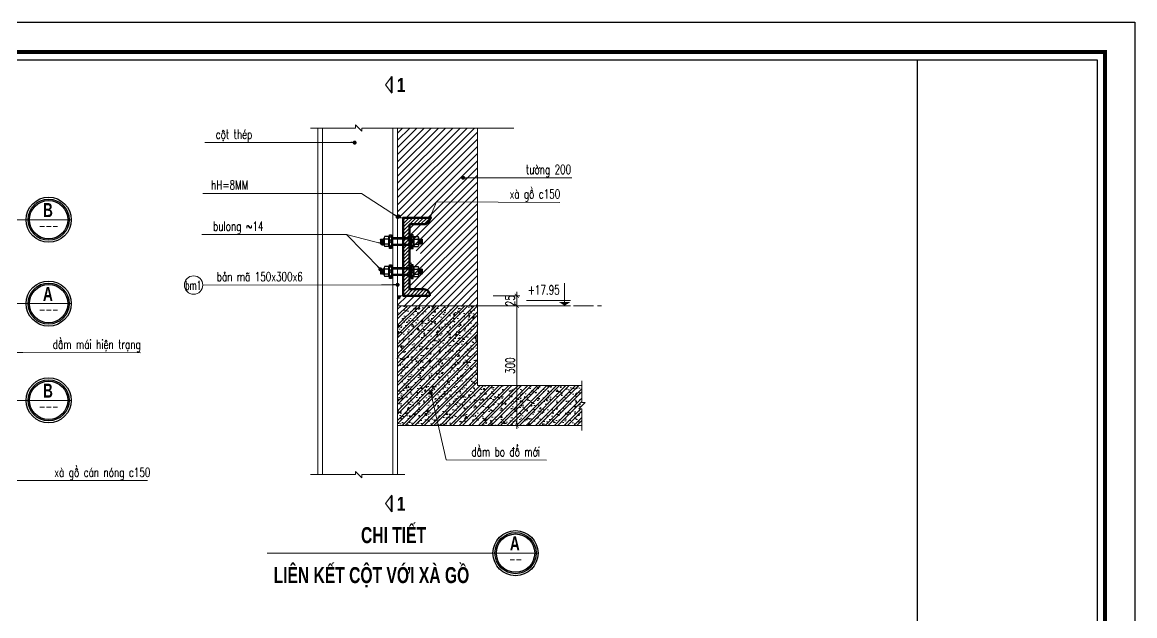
# Model space of a CAD drawing. Header units: millimetres. Extents: x 61738 to 439738, y 60858 to 151243.
# Drawn here: x 243892 to 271738, y 136393 to 151243 of the extents above; entities that cross this region are included whole.
import ezdxf
from ezdxf.enums import TextEntityAlignment as Align

# ---------------------------------------------------------------- set-up
doc = ezdxf.new("R2010")
doc.units = ezdxf.units.MM
doc.linetypes.add('CENTER', pattern=[2, 1.25, -0.25, 0.25, -0.25])
for name, color, linetype, lineweight in [('10-TEXT', 4, 'Continuous', 15), ('2-THEP2', 6, 'Continuous', 50), ('3-THAY', 7, 'Continuous', 18), ('6-TRUC', 8, 'CENTER', 9), ('7-HATCH', 8, 'Continuous', 13), ('8-DIM', 8, 'Continuous', 15), ('9-SO HIEU', 8, 'Continuous', 15)]:
    doc.layers.add(name, color=color, linetype=linetype, lineweight=lineweight)
for name, color, linetype in [('DIM', 3, 'Continuous'), ('Khungbo', 32, 'Continuous'), ('KICHTHUOC', 8, 'Continuous'), ('MANH', 8, 'Continuous'), ('thay 1', 32, 'Continuous')]:
    doc.layers.add(name, color=color, linetype=linetype)
doc.styles.add('A3 - Text 2.3', font='Vnsimli.shx', dxfattribs={"width": 0.7, "height": 230})
doc.styles.add('A3-Text 2.3', font='vnsimli.shx', dxfattribs={"width": 0.7, "height": 230, "bigfont": 'vn.shx'})
doc.styles.add('A3-Text 3.5', font='VnArialH-Bold.TTF', dxfattribs={"width": 0.8, "height": 350})
doc.styles.add('S1', font='vnsimli.shx', dxfattribs={"width": 0.75})
doc.styles.add('T3', font='VnArialH-Bold.TTF', dxfattribs={"width": 0.9})
doc.dimstyles.new('A3-1-100x10', dxfattribs={"dimtxt": 230, "dimasz": 100, "dimexe": 80, "dimexo": 0, "dimgap": 50, "dimtad": 1, "dimdec": 0, "dimlfac": 0.1, "dimdsep": 49, "dimtxsty": 'A3-Text 2.3', "dimblk": 'ARCHTICK', "dimcen": 10, "dimdle": 80, "dimclrd": 8, "dimclre": 8, "dimclrt": 2, "dimadec": 0, "dimazin": 2, "dimtfac": 1, "dimtdec": 0, "dimtix": 1, "dimtmove": 1, "dimatfit": 3, "dimldrblk": 'DOT', "dimfxl": 1, "dimtolj": 1, "dimtzin": 0, "dimlwd": -1, "dimlwe": -1, "dimarcsym": 0})
doc.dimstyles.new('A3-1-100x3', dxfattribs={"dimtxt": 230, "dimasz": 120, "dimexe": 100, "dimexo": 0, "dimgap": 50, "dimtad": 1, "dimdec": 0, "dimlfac": 0.333333, "dimdsep": 49, "dimtxsty": 'A3-Text 2.3', "dimblk": 'ARCHTICK', "dimcen": 10, "dimdle": 100, "dimclrd": 8, "dimclre": 8, "dimclrt": 2, "dimadec": 0, "dimazin": 2, "dimtfac": 1, "dimtdec": 0, "dimtix": 1, "dimtmove": 1, "dimatfit": 3, "dimldrblk": 'DOT', "dimfxl": 1, "dimtolj": 1, "dimtzin": 0, "dimlwd": -1, "dimlwe": -1, "dimarcsym": 0})
doc.dimstyles.new('A3-1-100x4', dxfattribs={"dimtxt": 200, "dimasz": 120, "dimexe": 100, "dimexo": 0, "dimgap": 50, "dimtad": 1, "dimdec": 0, "dimlfac": 0.25, "dimdsep": 49, "dimtxsty": 'A3-Text 2.3', "dimblk": 'ARCHTICK', "dimcen": 10, "dimdle": 100, "dimclrd": 8, "dimclre": 8, "dimclrt": 2, "dimadec": 0, "dimazin": 2, "dimtfac": 1, "dimtdec": 0, "dimtix": 1, "dimtmove": 1, "dimatfit": 3, "dimldrblk": 'DOT', "dimfxl": 1, "dimtolj": 1, "dimtzin": 0, "dimlwd": -1, "dimlwe": -1, "dimarcsym": 0})

# ---------------------------------------------------------------- blocks, each defined once
blk = doc.blocks.new('CDS12')
at = {"layer": 'Defpoints'}
blk.add_lwpolyline([(91835, 363353), (49835, 363353), (49835, 393053), (91835, 393053)], close=True, dxfattribs=at)
at = {"layer": 'Khungbo', "color": 1, "const_width": 100}
blk.add_lwpolyline([(91094, 364100), (50996, 364100), (50996, 392312), (91094, 392312)], close=True, dxfattribs=at)
at = {"layer": 'Khungbo', "color": 1}
for points in [[(90894, 364300), (51196, 364300), (51196, 392112), (90894, 392112)], [(90894, 392112), (90894, 364300), (86394, 364300), (86394, 392112)]]:
    blk.add_lwpolyline(points, close=True, dxfattribs=at)
blk = doc.blocks.new('_ArchTick')
at = {"color": 0, "linetype": 'ByBlock', "const_width": 0.15}
blk.add_lwpolyline([(-0.5, -0.5), (0.5, 0.5)], dxfattribs=at)
blk = doc.blocks.new('_Dot')
at = {"color": 0, "linetype": 'ByBlock', "lineweight": -2}
blk.add_line((-0.5, 0), (-1, 0), dxfattribs=at)
at = {"color": 0, "linetype": 'ByBlock', "const_width": 0.5}
blk.add_lwpolyline([(-0.25, 0, 1), (0.25, 0, 1)], format="xyb", close=True, dxfattribs=at)
blk = doc.blocks.new('*D974')
at = {"layer": '8-DIM', "color": 8, "ltscale": 400, "transparency": 16777216}
for p, q in [((255680, 144401), (256350, 144401)), ((255680, 144151), (256350, 144151))]:
    blk.add_line(p, q, dxfattribs=at)
at = {"layer": '8-DIM', "color": 8, "linetype": 'ByBlock', "ltscale": 400, "transparency": 16777216}
for p, q in [((256270, 144401), (256270, 144501)), ((256270, 144401), (256270, 144151)), ((256270, 144151), (256270, 144051))]:
    blk.add_line(p, q, dxfattribs=at)
at = {"layer": 'Defpoints', "color": 0, "ltscale": 400, "transparency": 16777216}
for p in [(255680, 144401), (255680, 144151), (256270, 144151)]:
    blk.add_point(p, dxfattribs=at)
at = {"layer": '8-DIM', "color": 8, "ltscale": 400, "transparency": 16777216, "xscale": 100, "yscale": 100, "zscale": 100}
for p, rotation in [((256270, 144401), 270), ((256270, 144151), 90)]:
    blk.add_blockref('_ArchTick', p, dxfattribs=dict(at, rotation=rotation))
at = {"layer": '8-DIM', "color": 2, "ltscale": 400, "transparency": 16777216, "insert": (256105, 144276), "char_height": 230, "attachment_point": 5, "rotation": 90, "style": 'A3-Text 2.3'}
blk.add_mtext('\\A1;25', dxfattribs=at)
blk = doc.blocks.new('Mat cat KC - Dung')
at = {"layer": '10-TEXT', "color": 2, "const_width": 50}
blk.add_lwpolyline([(0, 418), (0, 0)], dxfattribs=at)
at = {"layer": '10-TEXT', "color": 3, "ltscale": 500, "style": 'A3-Text 3.5', "width": 0.8}
blk.add_attdef('1', (127, 29), '', height=350, dxfattribs=at)
blk = doc.blocks.new('*U61')
at = {"layer": '10-TEXT'}
for p, q in [((17615, 449767), (17615, 450310)), ((16706, 449893), (17756, 449893)), ((16710, 449766), (17757, 449766))]:
    blk.add_line(p, q, dxfattribs=at)
at = {"layer": '10-TEXT', "color": 1}
blk.add_solid([(17756, 449858), (17615, 449767), (17473, 449858)], dxfattribs=at)
blk = doc.blocks.new('*D975')
at = {"layer": '8-DIM', "color": 8, "ltscale": 400, "transparency": 16777216}
for p, q in [((255790, 144151), (256350, 144151)), ((255790, 141151), (256350, 141151))]:
    blk.add_line(p, q, dxfattribs=at)
at = {"layer": '8-DIM', "color": 8, "linetype": 'ByBlock', "ltscale": 400, "transparency": 16777216}
blk.add_line((256270, 141071), (256270, 144231), dxfattribs=at)
at = {"layer": 'Defpoints', "color": 0, "ltscale": 400, "transparency": 16777216}
for p in [(255790, 144151), (256270, 144151), (255790, 141151)]:
    blk.add_point(p, dxfattribs=at)
at = {"layer": '8-DIM', "color": 8, "ltscale": 400, "transparency": 16777216, "xscale": 100, "yscale": 100, "zscale": 100}
for p, rotation in [((256270, 144151), 90), ((256270, 141151), 270)]:
    blk.add_blockref('_ArchTick', p, dxfattribs=dict(at, rotation=rotation))
at = {"layer": '8-DIM', "color": 2, "ltscale": 400, "transparency": 16777216, "insert": (256105, 142651), "char_height": 230, "attachment_point": 5, "rotation": 90, "style": 'A3-Text 2.3'}
blk.add_mtext('\\A1;300', dxfattribs=at)

msp = doc.modelspace()

# ---------------------------------------------------------------- hatches: boundary and pattern name
at = {"layer": '7-HATCH', "ltscale": 400}
h = msp.add_hatch(dxfattribs=at)
h.set_pattern_fill('ANSI31', color=256, scale=40)
h.set_pattern_definition([(45, (-6360, 0), (-89.80256, 89.80256), [])])
edge = h.paths.add_edge_path()
edge.add_line((255287.7, 148597.2), (253287.7, 148597.2))
edge.add_line((253287.7, 148597.2), (253287.7, 146433.4))
edge.add_arc((253287.7, 146351.2), 82.3, 0, 90, ccw=False)
edge.add_line((253370, 146351.2), (253426.7, 146351.2))
edge.add_line((253426.7, 146351.2), (254096.7, 146351.2))
edge.add_line((254096.7, 146351.2), (254096.7, 146341.2))
edge.add_arc((253946.7, 146341.2), 150, -90, 0, ccw=False)
edge.add_line((253946.7, 146191.2), (253586.7, 146191.2))
edge.add_line((253586.7, 146191.2), (253586.7, 145486.8))
edge.add_line((253586.7, 145486.8), (253624.1, 145486.8))
edge.add_line((253624.1, 145486.8), (253624.1, 145566.4))
edge.add_line((253624.1, 145566.4), (253675.3, 145566.4))
edge.add_line((253675.3, 145566.4), (253675.3, 145524.5))
edge.add_line((253675.3, 145524.5), (253705.4, 145524.4))
edge.add_ellipse((253767.7, 145489.4), major_axis=(50.2, 50.2), ratio=1, start_angle=108.9205, end_angle=133.20808, ccw=False)
edge.add_line((253704, 145520.6), (253803.2, 145520.6))
edge.add_ellipse((253739.5, 145489.4), major_axis=(-50.2, 50.2), ratio=1, start_angle=225.00015, end_angle=251.0795, ccw=False)
edge.add_ellipse((253739.5, 145489.4), major_axis=(-50.2, 50.2), ratio=1, start_angle=198.9205, end_angle=224.99985)
edge.add_line((253810.5, 145489.4), (253810.5, 145467.7))
edge.add_line((253810.5, 145467.7), (253822.5, 145451.6))
edge.add_line((253822.5, 145451.6), (253831.8, 145464))
edge.add_line((253831.8, 145464), (253841.1, 145451.6))
edge.add_line((253841.1, 145451.6), (253850.4, 145464))
edge.add_line((253850.4, 145464), (253859.7, 145451.6))
edge.add_line((253859.7, 145451.6), (253869, 145464))
edge.add_line((253869, 145464), (253878.3, 145451.6))
edge.add_line((253878.3, 145451.6), (253887.6, 145464))
edge.add_line((253887.6, 145464), (253896.9, 145451.6))
edge.add_line((253896.9, 145451.6), (253901.6, 145457.8))
edge.add_line((253901.6, 145457.8), (253906.3, 145451.6))
edge.add_line((253906.3, 145451.6), (253906.3, 145340))
edge.add_line((253906.3, 145340), (253896.9, 145327.6))
edge.add_line((253896.9, 145327.6), (253859.7, 145327.6))
edge.add_line((253859.7, 145327.6), (253850.4, 145340))
edge.add_line((253850.4, 145340), (253841.1, 145327.6))
edge.add_line((253841.1, 145327.6), (253810.5, 145327.6))
edge.add_line((253810.5, 145327.6), (253810.5, 145291.4))
edge.add_ellipse((253739.5, 145302.2), major_axis=(-50.2, 50.2), ratio=1, start_angle=198.9205, end_angle=225.00012, ccw=False)
edge.add_line((253803.2, 145271), (253704, 145271))
edge.add_line((253704, 145271), (253696.6, 145270.4))
edge.add_line((253696.6, 145270.4), (253696.6, 145268.5))
edge.add_line((253696.6, 145268.5), (253675.3, 145268.5))
edge.add_line((253675.3, 145268.5), (253675.3, 145225.2))
edge.add_line((253675.3, 145225.2), (253624.1, 145225.2))
edge.add_line((253624.1, 145225.2), (253624.1, 145304.8))
edge.add_line((253624.1, 145304.8), (253586.7, 145304.8))
edge.add_line((253586.7, 145304.8), (253586.7, 144561.2))
edge.add_line((253586.7, 144561.2), (253946.7, 144561.2))
edge.add_arc((253946.7, 144411.2), 150, 0, 90, ccw=False)
edge.add_line((254096.7, 144411.2), (254096.7, 144401.2))
edge.add_line((254096.7, 144401.2), (253426.7, 144401.2))
edge.add_line((253426.7, 144401.2), (253370, 144401.2))
edge.add_arc((253287.7, 144401.2), 82.3, -90, 0, ccw=False)
edge.add_line((253287.7, 144318.9), (253287.7, 144151.2))
edge.add_line((253287.7, 144151.2), (255287.7, 144151.2))
edge.add_line((255287.7, 144151.2), (255287.7, 148597.2))
at = {"layer": '7-HATCH'}
h = msp.add_hatch(color=256, dxfattribs=at)
edge = h.paths.add_edge_path(flags=17)
edge.add_arc((244553.1, 146302.5), 479.5, 0, 360)
edge = h.paths.add_edge_path()
edge.add_arc((244553.1, 146302.5), 514.7, 0, 360)
at = {"layer": '7-HATCH', "ltscale": 400}
h = msp.add_hatch(color=256, dxfattribs=at)
h.dxf.hatch_style = 1
h.paths.add_polyline_path([(253287.7, 146433.4), (253287.7, 146351.2), (253370, 146351.2, 0.4142136)])
h = msp.add_hatch(dxfattribs=at)
h.set_pattern_fill('ANSI31', color=256, scale=20)
h.paths.add_polyline_path([(253586.7, 146191.2), (253946.7, 146191.2, 0.4142136), (254096.7, 146341.2), (254096.7, 146351.2), (253426.7, 146351.2), (253426.7, 144401.2), (254096.7, 144401.2), (254096.7, 144411.2, 0.4142136), (253946.7, 144561.2), (253586.7, 144561.2)])
at = {"layer": '7-HATCH'}
h = msp.add_hatch(color=256, dxfattribs=at)
edge = h.paths.add_edge_path(flags=17)
edge.add_arc((244553.1, 144203.3), 479.5, 0, 360)
edge = h.paths.add_edge_path()
edge.add_arc((244553.1, 144203.3), 514.7, 0, 360)
at = {"layer": '7-HATCH', "ltscale": 400}
h = msp.add_hatch(color=256, dxfattribs=at)
h.dxf.hatch_style = 1
h.paths.add_polyline_path([(253287.7, 144318.9), (253287.7, 144401.2), (253370, 144401.2, -0.4142136)])
h = msp.add_hatch(dxfattribs=at)
h.set_pattern_fill('BT', color=256, scale=45, pattern_type=2)
h.set_pattern_definition([(45, (-6360, 0), (-119.32427, 119.32427), []), (45, (-6280.45, 0), (-119.32427, 119.32427), []), (50, (-6360, 0), (322.76708, -28.23846), [33.75, -371.25]), (355, (-6360, 0), (-62.4381, 338.48646), [27, -297]), (100.4514, (-6333.1, -2.35), (260.32922, 310.2478), [28.6831, -315.51395]), (46.1842, (-6360, 90), (480.25847, -74.48356), [50.625, -556.875]), (96.6356, (-6320, 83.8), (420.5982, 438.35304), [43.0246, -473.27085]), (351.1842, (-6360, 90), (420.5979, 438.3534), [40.5, -445.5]), (21, (-6315, 67.5), (268.60817, -181.1785), [33.75, -371.25]), (326, (-6315, 67.5), (109.4919, 326.31752), [27, -297]), (71.4514, (-6292.62, 52.4), (378.10018, 145.13872), [28.6831, -315.51395]), (37.5, (-6360, 0), (5.471935, 149.802234), [0, -293.4, 0, -301.5, 0, -298.125]), (7.5, (-6360, 0), (118.38129, 177.48527), [0, -171.9, 0, -286.65, 0, -113.625]), (327.5, (-6460.35, 0), (240.220096, -10.14969), [0, -112.5, 0, -351, 0, -465.75]), (317.5, (-6505.35, 0), (262.43378, 45.04724), [0, -146.25, 0, -233.1, 0, -330.75])])
h.paths.add_polyline_path([(257900, 142151.2), (255287.7, 142151.2), (255287.7, 144151.2), (253287.7, 144151.2), (253287.7, 141151.2), (255287.7, 141151.2), (257900, 141151.2), (257900, 141571.2), (257820, 141571.2), (257980, 141731.2), (257900, 141731.2)])
at = {"layer": '7-HATCH'}
h = msp.add_hatch(color=256, dxfattribs=at)
edge = h.paths.add_edge_path(flags=17)
edge.add_arc((244553.1, 141782.5), 479.5, 0, 360)
edge = h.paths.add_edge_path()
edge.add_arc((244553.1, 141782.5), 514.7, 0, 360)
h = msp.add_hatch(color=256, dxfattribs=at)
edge = h.paths.add_edge_path(flags=17)
edge.add_arc((256239.5, 137960), 479.5, 0, 360)
edge = h.paths.add_edge_path()
edge.add_arc((256239.5, 137960), 514.7, 0, 360)
at = {"layer": 'thay 1'}
h = msp.add_hatch(dxfattribs=at)
h.set_pattern_fill('ANSI32', color=256, scale=4.798338, angle=-90, style=0)
h.set_pattern_definition([(135, (255687.05, 143077.75), (67.8587, 67.8587), []), (135, (255641.81, 143077.75), (67.8587, 67.8587), [])])
h.paths.add_polyline_path([(253087.7, 145585.2), (253087.7, 145926.4), (253138.9, 145926.4), (253138.9, 145585.2)])
h = msp.add_hatch(dxfattribs=at)
h.set_pattern_fill('ANSI32', color=256, scale=4.798338, angle=-90, style=0)
h.set_pattern_definition([(45, (251075.97, 143077.75), (-67.8587, 67.8587), []), (45, (251121.21, 143077.75), (-67.8587, 67.8587), [])])
h.paths.add_polyline_path([(253675.3, 145585.2), (253675.3, 145926.4), (253624.1, 145926.4), (253624.1, 145585.2)])
h = msp.add_hatch(dxfattribs=at)
h.set_pattern_fill('ANSI32', color=256, scale=4.798338, angle=-90, style=0)
h.set_pattern_definition([(135, (255687.05, 142327.75), (67.8587, 67.8587), []), (135, (255641.81, 142327.75), (67.8587, 67.8587), [])])
h.paths.add_polyline_path([(253087.7, 144835.2), (253087.7, 145176.4), (253138.9, 145176.4), (253138.9, 144835.2)])
h = msp.add_hatch(dxfattribs=at)
h.set_pattern_fill('ANSI32', color=256, scale=4.798338, angle=-90, style=0)
h.set_pattern_definition([(45, (251075.97, 142327.75), (-67.8587, 67.8587), []), (45, (251121.21, 142327.75), (-67.8587, 67.8587), [])])
h.paths.add_polyline_path([(253675.3, 144835.2), (253675.3, 145176.4), (253624.1, 145176.4), (253624.1, 144835.2)])

# ---------------------------------------------------------------- linework, layer by layer
at = {"layer": '2-THEP2', "ltscale": 400}
msp.add_lwpolyline([(254096.7, 146351.2), (253426.7, 146351.2), (253426.7, 144401.2), (254096.7, 144401.2)], dxfattribs=at)
for points in [[(253946.7, 144561.2), (253586.7, 144561.2), (253586.7, 146191.2), (253946.7, 146191.2, 0.4142136), (254096.7, 146341.2), (254096.7, 146351.2)], [(253946.7, 146191.2), (253586.7, 146191.2), (253586.7, 144561.2), (253946.7, 144561.2, -0.4142136), (254096.7, 144411.2), (254096.7, 144401.2)]]:
    msp.add_lwpolyline(points, format="xyb", dxfattribs=at)
at = {"layer": '3-THAY', "ltscale": 400}
for p, q in [((255287.7, 144151.2), (253287.7, 144151.2)), ((253287.7, 144151.2), (253287.7, 141151.2)), ((253287.7, 141151.2), (255287.7, 141151.2))]:
    msp.add_line(p, q, dxfattribs=at)
at = {"layer": '3-THAY', "ltscale": 300}
for points in [[(253140, 149887.3), (252982.7, 149678.5), (253140, 149469.6)], [(253140, 139407.3), (252982.7, 139198.5), (253140, 138989.6)]]:
    msp.add_lwpolyline(points, dxfattribs=at)
at = {"layer": '3-THAY', "ltscale": 400}
for points in [[(251287.7, 148597.2), (251287.7, 139925.2)], [(251406.7, 148597.2), (251406.7, 139925.2)], [(253168.7, 148597.2), (253168.7, 139925.2)], [(253287.7, 148597.2), (253287.7, 139925.2)], [(255287.7, 144151.2), (255287.7, 148597.2)], [(255287.7, 144151.2), (255287.7, 142151.2), (257900, 142151.2)], [(255287.7, 141151.2), (257900, 141151.2)]]:
    msp.add_lwpolyline(points, dxfattribs=at)
msp.add_lwpolyline([(253426.7, 146351.2), (253287.7, 146351.2), (253287.7, 144401.2), (253426.7, 144401.2)], close=True, dxfattribs=at)
for centre, start, end in [((253287.7, 146351.2), 0, 90), ((253287.7, 144401.2), 270, 0)]:
    msp.add_arc(centre, 82.3, start, end, dxfattribs=at)
at = {"layer": '6-TRUC', "ltscale": 400}
msp.add_lwpolyline([(255287.7, 144151.2), (258420, 144151.2)], dxfattribs=at)
at = {"layer": '7-HATCH', "ltscale": 400}
for points in [[(251110.5, 148597.2), (252236.2, 148597.2), (252236.2, 148677.2), (252396.2, 148517.2), (252396.2, 148597.2), (256200, 148597.2)], [(257900, 142271.2), (257900, 141731.2), (257980, 141731.2), (257820, 141571.2), (257900, 141571.2), (257900, 141031.2)], [(251110.5, 139925.2), (252236.2, 139925.2), (252236.2, 140005.2), (252396.2, 139845.2), (252396.2, 139925.2), (253465, 139925.2)]]:
    msp.add_lwpolyline(points, dxfattribs=at)
at = {"layer": '9-SO HIEU'}
msp.add_circle((248180, 144667.1), 230, dxfattribs=at)
at = {"layer": 'DIM'}
for centre, radius in [((244553.1, 146302.5), 514.7), ((244553.1, 146302.5), 479.5), ((244553.1, 144203.3), 514.7), ((244553.1, 144203.3), 479.5), ((244553.1, 141782.5), 514.7), ((244553.1, 141782.5), 479.5), ((256239.5, 137960), 514.7), ((256239.5, 137960), 479.5)]:
    msp.add_circle(centre, radius, dxfattribs=at)
at = {"layer": 'MANH'}
for centre in [(244553.1, 146302.5), (244553.1, 144203.3), (244553.1, 141782.5), (256239.5, 137960)]:
    msp.add_circle(centre, 564.6, dxfattribs=at)
at = {"layer": 'thay 1'}
for p, q in [((253087.7, 145926.4), (253138.9, 145926.4)), ((253087.7, 145585.2), (253087.7, 145926.4)), ((253138.9, 145926.4), (253138.9, 145585.2)), ((253624.1, 145926.4), (253624.1, 145585.2)), ((253675.3, 145926.4), (253624.1, 145926.4)), ((253675.3, 145585.2), (253675.3, 145926.4)), ((252856.8, 145811.6), (252861.4, 145817.8)), ((252856.8, 145811.6), (252856.8, 145700)), ((252856.8, 145700), (252866.1, 145687.6)), ((252861.4, 145817.8), (252866.1, 145687.6)), ((252861.4, 145817.8), (252866.1, 145811.6)), ((252866.1, 145811.6), (252875.4, 145824)), ((252866.1, 145811.6), (252875.4, 145700)), ((252866.1, 145687.6), (252875.4, 145700)), ((252875.4, 145824), (252884.7, 145687.6)), ((252875.4, 145824), (252884.7, 145811.6)), ((252875.4, 145700), (252884.7, 145687.6)), ((252884.7, 145811.6), (252894, 145824)), ((252884.7, 145811.6), (252894, 145700)), ((252884.7, 145687.6), (252894, 145700)), ((252894, 145824), (252903.3, 145687.6)), ((252894, 145824), (252903.3, 145811.6)), ((252894, 145700), (252903.3, 145687.6)), ((252903.3, 145811.6), (252912.6, 145824)), ((252903.3, 145811.6), (252912.6, 145700)), ((252903.3, 145687.6), (252912.6, 145700)), ((252912.6, 145824), (252921.9, 145687.6)), ((252912.6, 145824), (252921.9, 145811.6)), ((252912.6, 145700), (252921.9, 145687.6)), ((252921.9, 145811.6), (252931.2, 145824)), ((252921.9, 145811.6), (252931.2, 145700)), ((252921.9, 145687.6), (252931.2, 145700)), ((252931.2, 145824), (252940.5, 145687.6)), ((252931.2, 145824), (252940.5, 145811.6)), ((252931.2, 145700), (252940.5, 145687.6)), ((252940.5, 145811.6), (252949.8, 145824)), ((252940.5, 145811.6), (252949.8, 145700)), ((252940.5, 145687.6), (252949.8, 145700)), ((252949.8, 145824), (252952.5, 145820.4)), ((252949.8, 145824), (252952.5, 145784)), ((252949.8, 145700), (252952.5, 145696.3)), ((252952.5, 145662.2), (252952.5, 145849.4)), ((253059.1, 145693.4), (252959.8, 145693.4)), ((253059.1, 145880.6), (252959.9, 145880.6)), ((253059.1, 145818.2), (252959.9, 145818.2)), ((253087.6, 145884.5), (253066.2, 145884.4)), ((253066.2, 145884.4), (253066.4, 145628.5)), ((253066.4, 145662.2), (253066.4, 145849.4)), ((253087.7, 145628.5), (253087.6, 145884.5)), ((253138.9, 145846.8), (253138.9, 145664.8)), ((253624.1, 145846.8), (253138.9, 145846.8)), ((253138.9, 145664.8), (253624.1, 145664.8)), ((253140.4, 145824), (253624.1, 145824)), ((253140.4, 145687.6), (253624.1, 145687.6)), ((253624.1, 145846.8), (253624.1, 145664.8)), ((253675.3, 145628.5), (253675.5, 145884.5)), ((253675.5, 145884.5), (253696.8, 145884.4)), ((253696.8, 145884.4), (253696.6, 145628.5)), ((253696.6, 145662.2), (253696.6, 145849.4)), ((253704, 145880.6), (253803.1, 145880.6)), ((253704, 145818.2), (253803.1, 145818.2)), ((253704, 145693.4), (253803.2, 145693.4)), ((253810.5, 145662.2), (253810.5, 145849.4)), ((253813.2, 145824), (253810.5, 145820.4)), ((253813.2, 145824), (253810.5, 145784)), ((253813.2, 145700), (253810.5, 145696.3)), ((253822.5, 145811.6), (253813.2, 145824)), ((253822.5, 145811.6), (253813.2, 145700)), ((253822.5, 145687.6), (253813.2, 145700)), ((253831.8, 145824), (253822.5, 145687.6)), ((253831.8, 145824), (253822.5, 145811.6)), ((253831.8, 145700), (253822.5, 145687.6)), ((253841.1, 145811.6), (253831.8, 145824)), ((253841.1, 145811.6), (253831.8, 145700)), ((253841.1, 145687.6), (253831.8, 145700)), ((253850.4, 145824), (253841.1, 145687.6)), ((253850.4, 145824), (253841.1, 145811.6)), ((253850.4, 145700), (253841.1, 145687.6)), ((253859.7, 145811.6), (253850.4, 145824)), ((253859.7, 145811.6), (253850.4, 145700)), ((253859.7, 145687.6), (253850.4, 145700)), ((253869, 145824), (253859.7, 145687.6)), ((253869, 145824), (253859.7, 145811.6)), ((253869, 145700), (253859.7, 145687.6)), ((253878.3, 145811.6), (253869, 145824)), ((253878.3, 145811.6), (253869, 145700)), ((253878.3, 145687.6), (253869, 145700)), ((253887.6, 145824), (253878.3, 145687.6)), ((253887.6, 145824), (253878.3, 145811.6)), ((253887.6, 145700), (253878.3, 145687.6)), ((253896.9, 145811.6), (253887.6, 145824)), ((253896.9, 145811.6), (253887.6, 145700)), ((253896.9, 145687.6), (253887.6, 145700)), ((253901.6, 145817.8), (253896.9, 145687.6)), ((253901.6, 145817.8), (253896.9, 145811.6)), ((253906.3, 145700), (253896.9, 145687.6)), ((253906.3, 145811.6), (253901.6, 145817.8)), ((253906.3, 145811.6), (253906.3, 145700)), ((253059.1, 145631), (252959.8, 145631)), ((253066.4, 145628.5), (253087.7, 145628.5)), ((253138.9, 145585.2), (253087.7, 145585.2)), ((253624.1, 145585.2), (253675.3, 145585.2)), ((253696.6, 145628.5), (253675.3, 145628.5)), ((253704, 145631), (253803.2, 145631)), ((252952.5, 144912.2), (252952.5, 145099.4)), ((253059.1, 145130.6), (252959.9, 145130.6)), ((253087.6, 145134.5), (253066.2, 145134.4)), ((253066.2, 145134.4), (253066.4, 144878.5)), ((253066.4, 144912.2), (253066.4, 145099.4)), ((253087.7, 144878.5), (253087.6, 145134.5)), ((253087.7, 145176.4), (253138.9, 145176.4)), ((253087.7, 144835.2), (253087.7, 145176.4)), ((253138.9, 145176.4), (253138.9, 144835.2)), ((253138.9, 145096.8), (253138.9, 144914.8)), ((253624.1, 145096.8), (253138.9, 145096.8)), ((253624.1, 145176.4), (253624.1, 144835.2)), ((253675.3, 145176.4), (253624.1, 145176.4)), ((253624.1, 145096.8), (253624.1, 144914.8)), ((253675.3, 144835.2), (253675.3, 145176.4)), ((253675.3, 144878.5), (253675.5, 145134.5)), ((253675.5, 145134.5), (253696.8, 145134.4)), ((253696.8, 145134.4), (253696.6, 144878.5)), ((253696.6, 144912.2), (253696.6, 145099.4)), ((253704, 145130.6), (253803.1, 145130.6)), ((253810.5, 144912.2), (253810.5, 145099.4)), ((252856.8, 145061.6), (252861.4, 145067.8)), ((252856.8, 145061.6), (252856.8, 144950)), ((252856.8, 144950), (252866.1, 144937.6)), ((252861.4, 145067.8), (252866.1, 144937.6)), ((252861.4, 145067.8), (252866.1, 145061.6)), ((252866.1, 145061.6), (252875.4, 145074)), ((252866.1, 145061.6), (252875.4, 144950)), ((252866.1, 144937.6), (252875.4, 144950)), ((252875.4, 145074), (252884.7, 144937.6)), ((252875.4, 145074), (252884.7, 145061.6)), ((252875.4, 144950), (252884.7, 144937.6)), ((252884.7, 145061.6), (252894, 145074)), ((252884.7, 145061.6), (252894, 144950)), ((252884.7, 144937.6), (252894, 144950)), ((252894, 145074), (252903.3, 144937.6)), ((252894, 145074), (252903.3, 145061.6)), ((252894, 144950), (252903.3, 144937.6)), ((252903.3, 145061.6), (252912.6, 145074)), ((252903.3, 145061.6), (252912.6, 144950)), ((252903.3, 144937.6), (252912.6, 144950)), ((252912.6, 145074), (252921.9, 144937.6)), ((252912.6, 145074), (252921.9, 145061.6)), ((252912.6, 144950), (252921.9, 144937.6)), ((252921.9, 145061.6), (252931.2, 145074)), ((252921.9, 145061.6), (252931.2, 144950)), ((252921.9, 144937.6), (252931.2, 144950)), ((252931.2, 145074), (252940.5, 144937.6)), ((252931.2, 145074), (252940.5, 145061.6)), ((252931.2, 144950), (252940.5, 144937.6)), ((252940.5, 145061.6), (252949.8, 145074)), ((252940.5, 145061.6), (252949.8, 144950)), ((252940.5, 144937.6), (252949.8, 144950)), ((252949.8, 145074), (252952.5, 145070.4)), ((252949.8, 145074), (252952.5, 145034)), ((252949.8, 144950), (252952.5, 144946.3)), ((253059.1, 144943.4), (252959.8, 144943.4)), ((253059.1, 144881), (252959.8, 144881)), ((253059.1, 145068.2), (252959.9, 145068.2)), ((253066.4, 144878.5), (253087.7, 144878.5)), ((253138.9, 144835.2), (253087.7, 144835.2)), ((253138.9, 144914.8), (253624.1, 144914.8)), ((253140.4, 145074), (253624.1, 145074)), ((253140.4, 144937.6), (253624.1, 144937.6)), ((253624.1, 144835.2), (253675.3, 144835.2)), ((253696.6, 144878.5), (253675.3, 144878.5)), ((253704, 145068.2), (253803.1, 145068.2)), ((253704, 144943.4), (253803.2, 144943.4)), ((253704, 144881), (253803.2, 144881)), ((253813.2, 145074), (253810.5, 145070.4)), ((253813.2, 145074), (253810.5, 145034)), ((253813.2, 144950), (253810.5, 144946.3)), ((253822.5, 145061.6), (253813.2, 145074)), ((253822.5, 145061.6), (253813.2, 144950)), ((253822.5, 144937.6), (253813.2, 144950)), ((253831.8, 145074), (253822.5, 144937.6)), ((253831.8, 145074), (253822.5, 145061.6)), ((253831.8, 144950), (253822.5, 144937.6)), ((253841.1, 145061.6), (253831.8, 145074)), ((253841.1, 145061.6), (253831.8, 144950)), ((253841.1, 144937.6), (253831.8, 144950)), ((253850.4, 145074), (253841.1, 144937.6)), ((253850.4, 145074), (253841.1, 145061.6)), ((253850.4, 144950), (253841.1, 144937.6)), ((253859.7, 145061.6), (253850.4, 145074)), ((253859.7, 145061.6), (253850.4, 144950)), ((253859.7, 144937.6), (253850.4, 144950)), ((253869, 145074), (253859.7, 144937.6)), ((253869, 145074), (253859.7, 145061.6)), ((253869, 144950), (253859.7, 144937.6)), ((253878.3, 145061.6), (253869, 145074)), ((253878.3, 145061.6), (253869, 144950)), ((253878.3, 144937.6), (253869, 144950)), ((253887.6, 145074), (253878.3, 144937.6)), ((253887.6, 145074), (253878.3, 145061.6)), ((253887.6, 144950), (253878.3, 144937.6)), ((253896.9, 145061.6), (253887.6, 145074)), ((253896.9, 145061.6), (253887.6, 144950)), ((253896.9, 144937.6), (253887.6, 144950)), ((253901.6, 145067.8), (253896.9, 144937.6)), ((253901.6, 145067.8), (253896.9, 145061.6)), ((253906.3, 144950), (253896.9, 144937.6)), ((253906.3, 145061.6), (253901.6, 145067.8)), ((253906.3, 145061.6), (253906.3, 144950))]:
    msp.add_line(p, q, dxfattribs=at)
at = {"layer": 'thay 1', "linetype": 'CENTER'}
for p, q in [((253087.6, 145811.9), (253066.3, 145811.9)), ((253087.7, 145701), (253066.3, 145701)), ((253675.3, 145701), (253696.7, 145701)), ((253675.4, 145811.9), (253696.7, 145811.9)), ((253087.6, 145061.9), (253066.3, 145061.9)), ((253087.7, 144951), (253066.3, 144951)), ((253675.3, 144951), (253696.7, 144951)), ((253675.4, 145061.9), (253696.7, 145061.9))]:
    msp.add_line(p, q, dxfattribs=at)
at = {"layer": 'thay 1'}
for centre, major_axis, start_param, end_param in [((253023.5, 145849.4), (50.2, 50.2), 1.9010214, 2.8113676), ((253225.5, 145755.8), (-193, 193), 0.5548261, 1.0159702), ((253023.5, 145662.2), (50.2, 50.2), 1.9010214, 2.8113676), ((252995.3, 145849.4), (-50.2, 50.2), 3.4718177, 4.3821639), ((252793.3, 145755.8), (-193, 193), 3.6964188, 4.1575629), ((252995.3, 145662.2), (-50.2, 50.2), 3.4718177, 4.3821639), ((253023.5, 145099.4), (50.2, 50.2), 1.9010214, 2.8113676), ((252995.3, 145099.4), (-50.2, 50.2), 3.4718177, 4.3821639), ((253225.5, 145005.8), (-193, 193), 0.5548261, 1.0159702), ((253023.5, 144912.2), (50.2, 50.2), 1.9010214, 2.8113676), ((252793.3, 145005.8), (-193, 193), 3.6964188, 4.1575629), ((252995.3, 144912.2), (-50.2, 50.2), 3.4718177, 4.3821639)]:
    msp.add_ellipse(centre, major_axis=major_axis, ratio=1, start_param=start_param, end_param=end_param, dxfattribs=at)
at = {"layer": 'thay 1', "extrusion": (0, 0, -1)}
for centre, major_axis, start_param, end_param in [((253767.7, 145849.4), (50.2, 50.2), 3.4718177, 4.3821639), ((253969.7, 145755.8), (193, 193), 3.6964188, 4.1575629), ((253767.7, 145662.2), (50.2, 50.2), 3.4718177, 4.3821639), ((253739.5, 145849.4), (-50.2, 50.2), 1.9010214, 2.8113676), ((253537.5, 145755.8), (193, 193), 0.5548261, 1.0159702), ((253739.5, 145662.2), (-50.2, 50.2), 1.9010214, 2.8113676), ((253767.7, 145099.4), (50.2, 50.2), 3.4718177, 4.3821639), ((253739.5, 145099.4), (-50.2, 50.2), 1.9010214, 2.8113676), ((253969.7, 145005.8), (193, 193), 3.6964188, 4.1575629), ((253767.7, 144912.2), (50.2, 50.2), 3.4718177, 4.3821639), ((253537.5, 145005.8), (193, 193), 0.5548261, 1.0159702), ((253739.5, 144912.2), (-50.2, 50.2), 1.9010214, 2.8113676)]:
    msp.add_ellipse(centre, major_axis=major_axis, ratio=1, start_param=start_param, end_param=end_param, dxfattribs=at)

# ---------------------------------------------------------------- block references
at = {"layer": '8-DIM'}
for p in [(253140, 149469.6), (253140, 138989.6)]:
    msp.add_blockref('Mat cat KC - Dung', p, dxfattribs=at).add_auto_attribs({'1': '1'})
at = {"layer": 'KICHTHUOC'}
msp.add_blockref('CDS12', (179903.3, -241809.5), dxfattribs=at)
at = {"layer": 'KICHTHUOC', "xscale": 1.045454545455868, "yscale": 1.045454545455868, "zscale": 1.045454545455868}
msp.add_blockref('*U61', (239052.5, -326059.6), dxfattribs=at)

# ---------------------------------------------------------------- texts
at = {"layer": '10-TEXT', "width": 0.7}
for s, height, style, p in [('cét thÐp', 230, 'S1', (249651.8, 148325.8)), ('t\xadêng 200', 230, 'S1', (257631.2, 147445.8)), ('hH=8MM', 230, 'S1', (249550.9, 147055.8)), ('xµ gå c150', 230, 'S1', (257359.1, 146832)), ('bulong ~14', 230, 'S1', (249930.9, 146025.8)), ('b¶n m· 150x300x6', 230, 'S1', (250913.3, 144761.8)), ('dÇm m¸i hiÖn tr¹ng', 230, 'S1', (246859.1, 143068.7)), ('dÇm bo ®æ míi', 230, 'S1', (256853.4, 140379.7)), ('xµ gå c¸n nãng c150', 230, 'S1', (247099.3, 139868.2)), ('chi tiÕt', 400, 'T3', (254000.5, 138210)), ('liªn kÕt cét víi xµ gå', 400, 'T3', (255080.5, 137210))]:
    msp.add_text(s, height=height, dxfattribs=dict(at, style=style)).set_placement(p, align=Align.RIGHT)
at = {"layer": '10-TEXT'}
for s, height, style, width, p in [('b', 350, 'T3', 0.7, (244534.8, 146370.1)), ('---', 212.67, 'S1', 0.7, (244555.3, 146043.3)), ('a', 350, 'T3', 0.7, (244534.8, 144271)), ('bm1', 230, 'S1', 0.6, (248172.3, 144545.8)), ('---', 212.67, 'S1', 0.7, (244555.3, 143944.2)), ('b', 350, 'T3', 0.7, (244534.8, 141850.1)), ('---', 212.67, 'S1', 0.7, (244555.3, 141523.3)), ('a', 350, 'T3', 0.7, (256221.3, 138027.6)), ('--', 212.67, 'S1', 0.7, (256241.8, 137700.9))]:
    msp.add_text(s, height=height, dxfattribs=dict(at, style=style, width=width)).set_placement(p, align=Align.CENTER)
at = {"layer": '10-TEXT', "style": 'A3 - Text 2.3', "width": 0.7}
msp.add_text('+17.95', height=230, dxfattribs=at).set_placement((256545.2, 144432.8))

# ---------------------------------------------------------------- dimensions: what is measured, and where the dimension line sits
at = {"layer": '8-DIM', "ltscale": 400}
for p1, p2, picture, middle in [((255680, 144401.2), (255680, 144151.2), '*D974', (256105, 144276.2)), ((255790, 141151.2), (255790, 144151.2), '*D975', (256105, 142651.2))]:
    dim = msp.add_linear_dim(base=(256270, 144151.2), p1=p1, p2=p2, angle=90, dimstyle='A3-1-100x10', override={"dimldrblk": 'ArchTick'}, dxfattribs=at)
    dim.commit()
    dim.dimension.update_dxf_attribs({"geometry": picture, "text_midpoint": middle})

# ---------------------------------------------------------------- leaders
at = {"layer": '9-SO HIEU', "ltscale": 400}
for points, dimstyle, override in [([(252212.8, 148231.2), (248459.1, 148231.2)], 'A3-1-100x10', {"dimtad": 0}), ([(254927.2, 147351.2), (257650.9, 147351.2)], 'A3-1-100x10', {"dimtad": 0}), ([(253287.7, 146371.2), (252380, 146961.2), (248409.6, 146961.2)], 'A3-1-100x10', {"dimgap": 50, "dimtad": 0}), ([(254096.7, 146351.2), (254260, 146746.5), (257350.5, 146737.3)], 'A3-1-100x4', {"dimasz": 100, "dimtad": 0}), ([(252856.8, 145061.6), (252010, 145931.2), (248390, 145931.2)], 'A3-1-100x10', {"dimgap": 50, "dimtad": 0}), ([(252912.6, 145700), (252010, 145931.2), (248390, 145931.2)], 'A3-1-100x10', {"dimgap": 50, "dimtad": 0}), ([(253287.7, 144674.1), (252885.1, 144676.3), (248410, 144667.1)], 'A3-1-100x4', {"dimasz": 100, "dimtad": 0}), ([(242660, 142981), (243909.9, 142983.2), (246850.4, 142974.1)], 'A3-1-100x4', {"dimasz": 100, "dimtad": 0}), ([(242080, 142369.1), (242080, 139782.7), (247030.6, 139773.6)], 'A3-1-100x4', {"dimasz": 100, "dimtad": 0}), ([(254120, 141970), (254504.3, 140294.1), (257014.7, 140285)], 'A3-1-100x4', {"dimasz": 100, "dimtad": 0})]:
    msp.add_leader(points, dimstyle=dimstyle, override=override, dxfattribs=at)
at = {"layer": '9-SO HIEU', "ltscale": 500}
for points in [[(236945.1, 146012.2), (236945.1, 146302.5), (245117.6, 146302.5)], [(241000, 142933.3), (239780, 144203.3), (245117.6, 144203.3)], [(236832.1, 142156.1), (236945.1, 141782.5), (245117.6, 141782.5)]]:
    msp.add_leader(points, dimstyle='A3-1-100x3', override={"dimasz": 100, "dimgap": 50, "dimtad": 0}, dxfattribs=at)
at = {"layer": '9-SO HIEU', "ltscale": 300}
msp.add_leader([(256804.1, 137960), (250020, 137960)], dimstyle='A3-1-100x10', override={"dimasz": 100, "dimtad": 0, "dimldrblk": 'None'}, dxfattribs=at)

doc.saveas('drawing.dxf')
